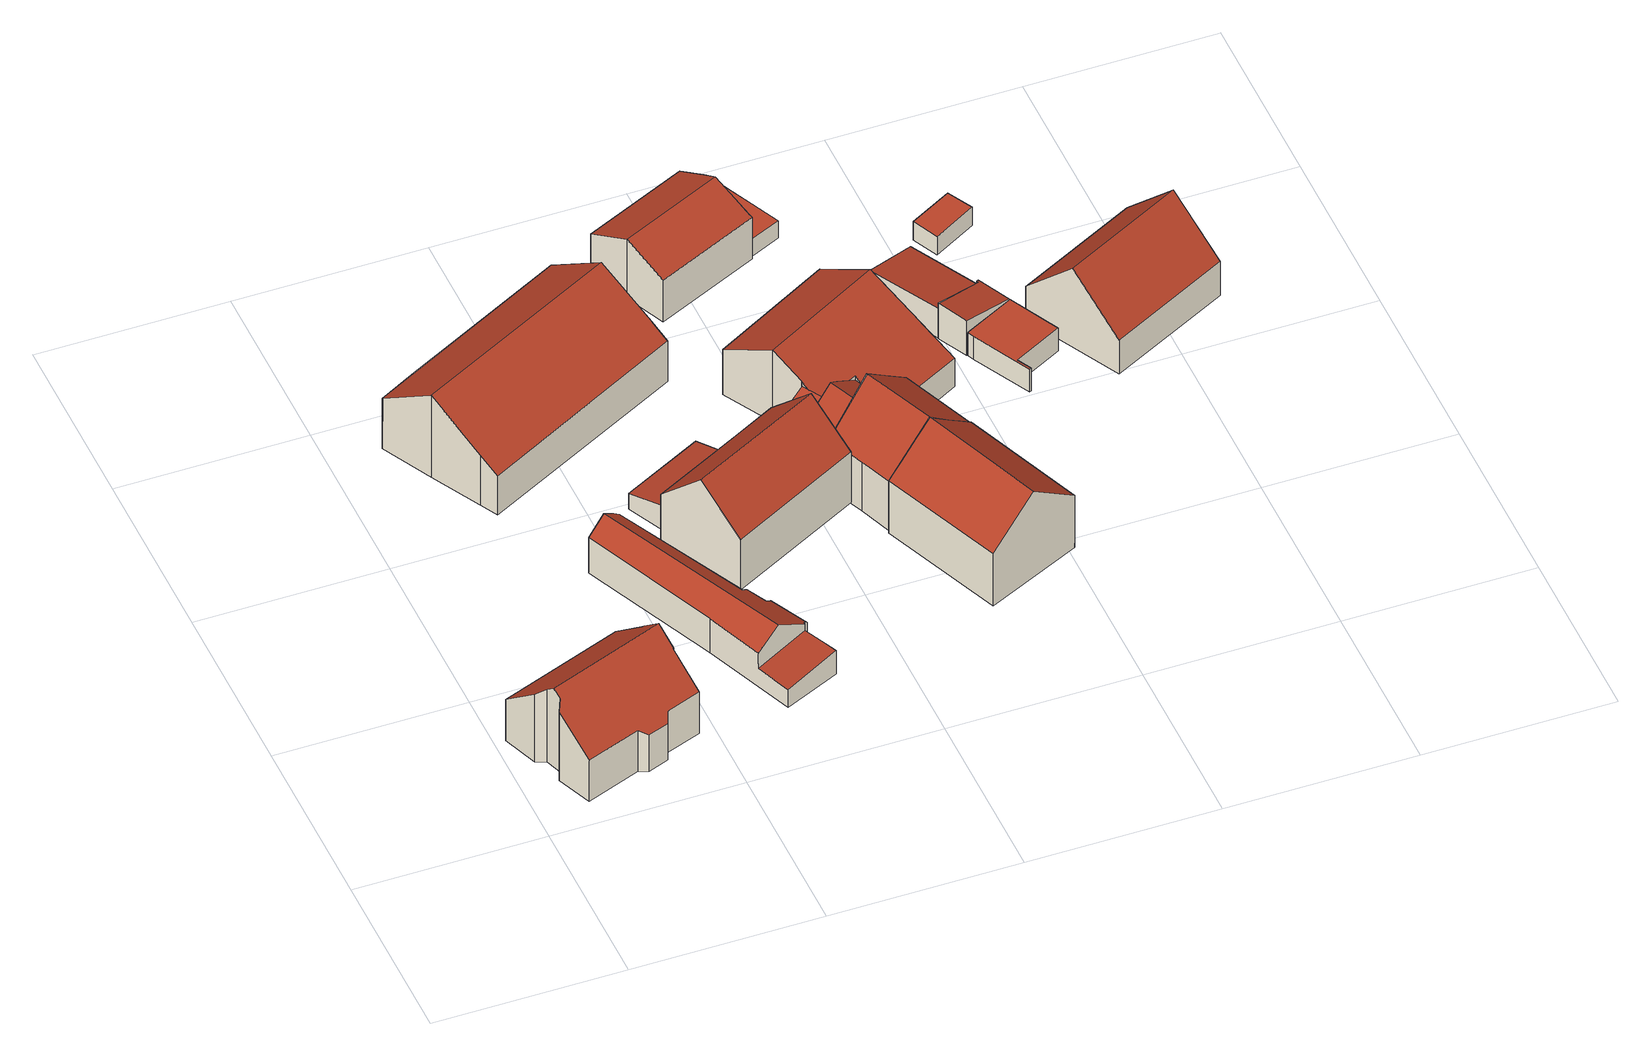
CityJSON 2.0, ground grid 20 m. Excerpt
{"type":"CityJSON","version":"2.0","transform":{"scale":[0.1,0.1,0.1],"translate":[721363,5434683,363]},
"CityObjects":{
"building1":{"type":"Building","attributes":{"Gemeindeschluessel":"09375181","HoeheDach":"375.740","HoeheGrund":"365.660","Methode":"2000","NiedrigsteTraufeDesGebaeudes":"369.905","Geometrietyp2DReferenz":"3000","measuredHeight":10.08,"function":"31001_1000","roofType":"3100","storeysAboveGround":2},"address":[{"Country":"Germany","Locality":"Pettendorf","ThoroughfareName":"Weingasse 1"}],"geometry":[{"type":"Solid","lod":"2","boundaries":[[[[0,1,2,3,4,5,6,7]],[[8,9,4,3,10]],[[11,12,13,14]],[[15,16,17,2,1]],[[18,19,20,21]],[[22,23,24,25]],[[15,1,0,26]],[[27,28,29,30]],[[31,32,33,34]],[[35,36,19,18]],[[12,24,23,37,10,3,2,17,29,28,38,13]],[[39,6,5,40]],[[35,40,5,4,9,36]],[[41,42,43,8,10,37]],[[11,14,44,27,30,16,15,26,45,39,40,35,18,21,31,34,42,41,22,25]],[[30,29,17,16]],[[34,33,43,42]],[[12,11,25,24]],[[38,44,14,13]],[[45,7,6,39]],[[21,20,32,31]],[[8,43,33,32,20,19,36,9]],[[44,38,28,27]],[[26,0,7,45]],[[41,37,23,22]]]],"semantics":{"surfaces":[{"type":"RoofSurface","Dachneigung":"50.047","Dachorientierung":"339.459","Flaeche":"104.750","Z_MAX":"10.080","Z_MAX_ASL":"375.740","Z_MIN":"5.232","Z_MIN_ASL":"370.892"},{"type":"WallSurface","Flaeche":"17.861","Z_MAX":"10.080","Z_MAX_ASL":"375.740","Z_MIN":"4.920","Z_MIN_ASL":"370.580"},{"type":"WallSurface","Flaeche":"10.851","Z_MAX":"4.653","Z_MAX_ASL":"370.313","Z_MIN":"0.000","Z_MIN_ASL":"365.660"},{"type":"WallSurface","Flaeche":"18.010","Z_MAX":"10.080","Z_MAX_ASL":"375.740","Z_MIN":"0.000","Z_MIN_ASL":"365.660"},{"type":"WallSurface","Flaeche":"1.101","Z_MAX":"4.432","Z_MAX_ASL":"370.092","Z_MIN":"0.000","Z_MIN_ASL":"365.660"},{"type":"WallSurface","Flaeche":"20.864","Z_MAX":"5.293","Z_MAX_ASL":"370.953","Z_MIN":"0.000","Z_MIN_ASL":"365.660"},{"type":"WallSurface","Flaeche":"9.895","Z_MAX":"9.278","Z_MAX_ASL":"374.938","Z_MIN":"0.000","Z_MIN_ASL":"365.660"},{"type":"WallSurface","Flaeche":"28.031","Z_MAX":"8.655","Z_MAX_ASL":"374.315","Z_MIN":"0.000","Z_MIN_ASL":"365.660"},{"type":"WallSurface","Flaeche":"1.098","Z_MAX":"4.424","Z_MAX_ASL":"370.084","Z_MIN":"0.000","Z_MIN_ASL":"365.660"},{"type":"WallSurface","Flaeche":"1.170","Z_MAX":"4.259","Z_MAX_ASL":"369.919","Z_MIN":"0.000","Z_MIN_ASL":"365.660"},{"type":"RoofSurface","Dachneigung":"50.042","Dachorientierung":"159.461","Flaeche":"106.674","Z_MAX":"10.080","Z_MAX_ASL":"375.740","Z_MIN":"4.642","Z_MIN_ASL":"370.302"},{"type":"WallSurface","Flaeche":"24.882","Z_MAX":"8.310","Z_MAX_ASL":"373.970","Z_MIN":"0.000","Z_MIN_ASL":"365.660"},{"type":"WallSurface","Flaeche":"5.829","Z_MAX":"8.311","Z_MAX_ASL":"373.971","Z_MIN":"0.000","Z_MIN_ASL":"365.660"},{"type":"WallSurface","Flaeche":"5.836","Z_MAX":"8.361","Z_MAX_ASL":"374.021","Z_MIN":"0.000","Z_MIN_ASL":"365.660"},{"type":"GroundSurface","Flaeche":"165.145","Z_MAX":"0.000","Z_MAX_ASL":"365.660","Z_MIN":"0.000","Z_MIN_ASL":"365.660"},{"type":"WallSurface","Flaeche":"10.178","Z_MAX":"9.324","Z_MAX_ASL":"374.984","Z_MIN":"0.000","Z_MIN_ASL":"365.660"},{"type":"WallSurface","Flaeche":"1.167","Z_MAX":"4.247","Z_MAX_ASL":"369.907","Z_MIN":"0.000","Z_MIN_ASL":"365.660"},{"type":"WallSurface","Flaeche":"5.242","Z_MAX":"5.290","Z_MAX_ASL":"370.950","Z_MIN":"0.000","Z_MIN_ASL":"365.660"},{"type":"WallSurface","Flaeche":"5.359","Z_MAX":"5.282","Z_MAX_ASL":"370.942","Z_MIN":"0.000","Z_MIN_ASL":"365.660"},{"type":"WallSurface","Flaeche":"73.210","Z_MAX":"5.232","Z_MAX_ASL":"370.892","Z_MIN":"0.000","Z_MIN_ASL":"365.660"},{"type":"WallSurface","Flaeche":"16.017","Z_MAX":"4.432","Z_MAX_ASL":"370.092","Z_MIN":"0.000","Z_MIN_ASL":"365.660"},{"type":"RoofSurface","Dachneigung":"55.113","Dachorientierung":"69.389","Flaeche":"3.753","Z_MAX":"4.920","Z_MAX_ASL":"370.580","Z_MIN":"4.245","Z_MIN_ASL":"369.905"},{"type":"WallSurface","Flaeche":"32.898","Z_MAX":"5.285","Z_MAX_ASL":"370.945","Z_MIN":"0.000","Z_MIN_ASL":"365.660"},{"type":"WallSurface","Flaeche":"28.091","Z_MAX":"8.628","Z_MAX_ASL":"374.288","Z_MIN":"0.000","Z_MIN_ASL":"365.660"},{"type":"WallSurface","Flaeche":"25.000","Z_MAX":"8.361","Z_MAX_ASL":"374.021","Z_MIN":"0.000","Z_MIN_ASL":"365.660"}],"values":[[0,1,2,3,4,5,6,7,8,9,10,11,12,13,14,15,16,17,18,19,20,21,22,23,24]]}}]},
"building2":{"type":"Building","attributes":{"Gemeindeschluessel":"09375181","HoeheDach":"371.274","HoeheGrund":"365.160","Methode":"2000","NiedrigsteTraufeDesGebaeudes":"367.430","Geometrietyp2DReferenz":"3000","measuredHeight":6.11,"function":"31001_2000","roofType":"3100","storeysAboveGround":1},"geometry":[{"type":"Solid","lod":"2","boundaries":[[[[46,47,48,49]],[[50,51,52,53]],[[54,55,56,57]],[[58,59,60,61]],[[62,57,56,63,64]],[[65,66,47,46]],[[55,67,68,63,56]],[[68,69,52,51,70,71,48,47,66,64,63]],[[72,70,51,50]],[[73,60,59,74]],[[49,48,71,75]],[[62,64,66,65]],[[54,61,60,73,67,55]],[[73,74,69,68,67]],[[58,53,52,69,74,59]],[[54,57,62,65,46,49,75,72,50,53,58,61]],[[75,71,70,72]]]],"semantics":{"surfaces":[{"type":"WallSurface","Flaeche":"2.858","Z_MAX":"4.602","Z_MAX_ASL":"369.762","Z_MIN":"0.000","Z_MIN_ASL":"365.160"},{"type":"WallSurface","Flaeche":"1.825","Z_MAX":"3.822","Z_MAX_ASL":"368.982","Z_MIN":"0.000","Z_MIN_ASL":"365.160"},{"type":"WallSurface","Flaeche":"70.222","Z_MAX":"4.533","Z_MAX_ASL":"369.693","Z_MIN":"0.000","Z_MIN_ASL":"365.160"},{"type":"WallSurface","Flaeche":"17.138","Z_MAX":"3.029","Z_MAX_ASL":"368.189","Z_MIN":"0.000","Z_MIN_ASL":"365.160"},{"type":"WallSurface","Flaeche":"18.804","Z_MAX":"6.114","Z_MAX_ASL":"371.274","Z_MIN":"0.000","Z_MIN_ASL":"365.160"},{"type":"WallSurface","Flaeche":"72.857","Z_MAX":"4.904","Z_MAX_ASL":"370.064","Z_MIN":"0.000","Z_MIN_ASL":"365.160"},{"type":"RoofSurface","Dachneigung":"53.146","Dachorientierung":"245.232","Flaeche":"65.124","Z_MAX":"6.114","Z_MAX_ASL":"371.274","Z_MIN":"4.133","Z_MIN_ASL":"369.293"},{"type":"RoofSurface","Dachneigung":"58.093","Dachorientierung":"65.234","Flaeche":"70.254","Z_MAX":"6.114","Z_MAX_ASL":"371.274","Z_MIN":"3.512","Z_MIN_ASL":"368.672"},{"type":"WallSurface","Flaeche":"16.322","Z_MAX":"3.705","Z_MAX_ASL":"368.865","Z_MIN":"0.000","Z_MIN_ASL":"365.160"},{"type":"RoofSurface","Dachneigung":"83.303","Dachorientierung":"245.264","Flaeche":"26.546","Z_MAX":"3.032","Z_MAX_ASL":"368.192","Z_MIN":"2.270","Z_MIN_ASL":"367.430"},{"type":"WallSurface","Flaeche":"9.716","Z_MAX":"4.199","Z_MAX_ASL":"369.359","Z_MIN":"0.000","Z_MIN_ASL":"365.160"},{"type":"WallSurface","Flaeche":"3.415","Z_MAX":"5.288","Z_MAX_ASL":"370.448","Z_MIN":"0.000","Z_MIN_ASL":"365.160"},{"type":"WallSurface","Flaeche":"37.073","Z_MAX":"4.327","Z_MAX_ASL":"369.487","Z_MIN":"0.000","Z_MIN_ASL":"365.160"},{"type":"WallSurface","Flaeche":"15.009","Z_MAX":"6.114","Z_MAX_ASL":"371.274","Z_MIN":"2.289","Z_MIN_ASL":"367.449"},{"type":"WallSurface","Flaeche":"13.035","Z_MAX":"3.822","Z_MAX_ASL":"368.982","Z_MIN":"0.000","Z_MIN_ASL":"365.160"},{"type":"GroundSurface","Flaeche":"138.118","Z_MAX":"0.000","Z_MAX_ASL":"365.160","Z_MIN":"0.000","Z_MIN_ASL":"365.160"},{"type":"WallSurface","Flaeche":"2.514","Z_MAX":"4.106","Z_MAX_ASL":"369.266","Z_MIN":"0.000","Z_MIN_ASL":"365.160"}],"values":[[0,1,2,3,4,5,6,7,8,9,10,11,12,13,14,15,16]]}}]},
"building3":{"type":"Building","attributes":{"Gemeindeschluessel":"09375181","HoeheDach":"376.190","HoeheGrund":"365.894","Methode":"2000","NiedrigsteTraufeDesGebaeudes":"370.926","Geometrietyp2DReferenz":"3000","measuredHeight":10.3,"function":"31001_2000","roofType":"3100","storeysAboveGround":2},"geometry":[{"type":"Solid","lod":"2","boundaries":[[[[76,77,78,79]],[[80,81,82,83,84,78,77]],[[85,86,87,88]],[[89,79,78,84]],[[90,80,91,92]],[[77,76,91,80]],[[82,93,94,83]],[[89,84,83,94]],[[92,88,87,90]],[[88,92,91,76,79,89,94,93,85]],[[86,81,80,90,87]],[[93,82,81,86,85]]]],"semantics":{"surfaces":[{"type":"WallSurface","Flaeche":"12.030","Z_MAX":"6.406","Z_MAX_ASL":"372.301","Z_MIN":"0.000","Z_MIN_ASL":"365.894"},{"type":"RoofSurface","Dachneigung":"57.308","Dachorientierung":"152.626","Flaeche":"237.677","Z_MAX":"10.296","Z_MAX_ASL":"376.190","Z_MIN":"5.032","Z_MIN_ASL":"370.926"},{"type":"WallSurface","Flaeche":"27.857","Z_MAX":"6.448","Z_MAX_ASL":"372.342","Z_MIN":"0.000","Z_MIN_ASL":"365.894"},{"type":"WallSurface","Flaeche":"123.474","Z_MAX":"5.060","Z_MAX_ASL":"370.954","Z_MIN":"0.000","Z_MIN_ASL":"365.894"},{"type":"WallSurface","Flaeche":"50.589","Z_MAX":"10.281","Z_MAX_ASL":"376.175","Z_MIN":"0.000","Z_MIN_ASL":"365.894"},{"type":"WallSurface","Flaeche":"50.855","Z_MAX":"10.296","Z_MAX_ASL":"376.190","Z_MIN":"0.000","Z_MIN_ASL":"365.894"},{"type":"WallSurface","Flaeche":"50.238","Z_MAX":"10.271","Z_MAX_ASL":"376.165","Z_MIN":"0.000","Z_MIN_ASL":"365.894"},{"type":"WallSurface","Flaeche":"12.227","Z_MAX":"6.404","Z_MAX_ASL":"372.298","Z_MIN":"0.000","Z_MIN_ASL":"365.894"},{"type":"WallSurface","Flaeche":"128.716","Z_MAX":"6.433","Z_MAX_ASL":"372.327","Z_MIN":"0.000","Z_MIN_ASL":"365.894"},{"type":"GroundSurface","Flaeche":"347.726","Z_MAX":"0.000","Z_MAX_ASL":"365.894","Z_MIN":"0.000","Z_MIN_ASL":"365.894"},{"type":"RoofSurface","Dachneigung":"57.310","Dachorientierung":"332.623","Flaeche":"175.501","Z_MAX":"10.296","Z_MAX_ASL":"376.190","Z_MIN":"6.386","Z_MIN_ASL":"372.280"},{"type":"WallSurface","Flaeche":"50.591","Z_MAX":"10.296","Z_MAX_ASL":"376.190","Z_MIN":"0.000","Z_MIN_ASL":"365.894"}],"values":[[0,1,2,3,4,5,6,7,8,9,10,11]]}}]},
"building4":{"type":"Building","attributes":{"Gemeindeschluessel":"09375181","HoeheDach":"369.580","HoeheGrund":"366.360","Methode":"1000","NiedrigsteTraufeDesGebaeudes":"368.436","Geometrietyp2DReferenz":"3000","measuredHeight":3.22,"function":"31001_2000","roofType":"2100","storeysAboveGround":1},"geometry":[{"type":"Solid","lod":"2","boundaries":[[[[95,96,97,98]],[[99,95,98,100]],[[96,95,99,101]],[[96,101,102,97]],[[98,97,102,100]],[[100,102,101,99]]]],"semantics":{"surfaces":[{"type":"WallSurface","Flaeche":"12.622","Z_MAX":"3.220","Z_MAX_ASL":"369.580","Z_MIN":"0.000","Z_MIN_ASL":"366.360"},{"type":"GroundSurface","Flaeche":"45.919","Z_MAX":"0.000","Z_MAX_ASL":"366.360","Z_MIN":"0.000","Z_MIN_ASL":"366.360"},{"type":"WallSurface","Flaeche":"19.849","Z_MAX":"2.105","Z_MAX_ASL":"368.465","Z_MIN":"0.000","Z_MIN_ASL":"366.360"},{"type":"RoofSurface","Dachneigung":"76.764","Dachorientierung":"332.847","Flaeche":"47.172","Z_MAX":"3.220","Z_MAX_ASL":"369.580","Z_MIN":"2.076","Z_MIN_ASL":"368.436"},{"type":"WallSurface","Flaeche":"31.003","Z_MAX":"3.220","Z_MAX_ASL":"369.580","Z_MIN":"0.000","Z_MIN_ASL":"366.360"},{"type":"WallSurface","Flaeche":"12.886","Z_MAX":"3.220","Z_MAX_ASL":"369.580","Z_MIN":"0.000","Z_MIN_ASL":"366.360"}],"values":[[0,1,2,3,4,5]]}}]},
"building5":{"type":"Building","attributes":{"Gemeindeschluessel":"09375181","HoeheDach":"376.588","HoeheGrund":"365.610","Methode":"1000","NiedrigsteTraufeDesGebaeudes":"371.861","Geometrietyp2DReferenz":"3000","measuredHeight":10.98,"function":"31001_1000","roofType":"3100","storeysAboveGround":2},"address":[{"Country":"Germany","Locality":"Pettendorf","ThoroughfareName":"Jägerstraße 8"}],"geometry":[{"type":"Solid","lod":"2","boundaries":[[[[103,104,105,106]],[[107,108,109,110,111]],[[112,113,107,111,103,106]],[[111,110,104,103]],[[109,114,115,105,104,110]],[[113,116,108,107]],[[112,115,114,116,113]],[[108,116,114,109]],[[106,105,115,112]]]],"semantics":{"surfaces":[{"type":"WallSurface","Flaeche":"60.590","Z_MAX":"6.299","Z_MAX_ASL":"371.909","Z_MIN":"0.000","Z_MIN_ASL":"365.610"},{"type":"WallSurface","Flaeche":"84.947","Z_MAX":"10.978","Z_MAX_ASL":"376.588","Z_MIN":"0.000","Z_MIN_ASL":"365.610"},{"type":"GroundSurface","Flaeche":"155.849","Z_MAX":"0.000","Z_MAX_ASL":"365.610","Z_MIN":"0.000","Z_MIN_ASL":"365.610"},{"type":"WallSurface","Flaeche":"5.538","Z_MAX":"6.287","Z_MAX_ASL":"371.897","Z_MIN":"0.000","Z_MIN_ASL":"365.610"},{"type":"RoofSurface","Dachneigung":"46.280","Dachorientierung":"332.763","Flaeche":"107.946","Z_MAX":"10.978","Z_MAX_ASL":"376.588","Z_MIN":"6.285","Z_MIN_ASL":"371.895"},{"type":"WallSurface","Flaeche":"100.157","Z_MAX":"6.348","Z_MAX_ASL":"371.958","Z_MIN":"0.000","Z_MIN_ASL":"365.610"},{"type":"WallSurface","Flaeche":"84.318","Z_MAX":"10.978","Z_MAX_ASL":"376.588","Z_MIN":"0.000","Z_MIN_ASL":"365.610"},{"type":"RoofSurface","Dachneigung":"46.283","Dachorientierung":"152.765","Flaeche":"107.686","Z_MAX":"10.978","Z_MAX_ASL":"376.588","Z_MIN":"6.251","Z_MIN_ASL":"371.861"},{"type":"WallSurface","Flaeche":"34.105","Z_MAX":"6.299","Z_MAX_ASL":"371.909","Z_MIN":"0.000","Z_MIN_ASL":"365.610"}],"values":[[0,1,2,3,4,5,6,7,8]]}}]},
"building6":{"type":"Building","attributes":{"Gemeindeschluessel":"09375181","HoeheDach":"374.780","HoeheGrund":"364.227","Methode":"2000","NiedrigsteTraufeDesGebaeudes":"368.635","Geometrietyp2DReferenz":"3000","measuredHeight":10.55,"function":"31001_2000","roofType":"3100","storeysAboveGround":2},"geometry":[{"type":"Solid","lod":"2","boundaries":[[[[117,118,119,120]],[[121,122,123,124]],[[121,125,126,127,122]],[[124,123,128,129]],[[118,130,128,123,122,131]],[[127,126,132,133,134]],[[117,135,130,118]],[[129,128,130,135]],[[136,132,126,125]],[[127,134,137,138,131,122]],[[136,139,140,133,132]],[[117,120,141,139,136,125,121,124,129,135]],[[120,119,142,141]],[[139,141,142,138,137,140]],[[137,134,133,140]],[[138,142,119,118,131]]]],"semantics":{"surfaces":[{"type":"WallSurface","Flaeche":"46.601","Z_MAX":"10.522","Z_MAX_ASL":"374.750","Z_MIN":"0.000","Z_MIN_ASL":"364.227"},{"type":"WallSurface","Flaeche":"22.814","Z_MAX":"8.576","Z_MAX_ASL":"372.803","Z_MIN":"0.000","Z_MIN_ASL":"364.227"},{"type":"WallSurface","Flaeche":"21.715","Z_MAX":"8.576","Z_MAX_ASL":"372.803","Z_MIN":"0.000","Z_MIN_ASL":"364.227"},{"type":"WallSurface","Flaeche":"54.493","Z_MAX":"6.253","Z_MAX_ASL":"370.480","Z_MIN":"0.000","Z_MIN_ASL":"364.227"},{"type":"RoofSurface","Dachneigung":"52.097","Dachorientierung":"67.641","Flaeche":"60.626","Z_MAX":"10.553","Z_MAX_ASL":"374.780","Z_MIN":"6.182","Z_MIN_ASL":"370.409"},{"type":"RoofSurface","Dachneigung":"57.969","Dachorientierung":"67.662","Flaeche":"16.765","Z_MAX":"7.643","Z_MAX_ASL":"371.870","Z_MIN":"5.400","Z_MIN_ASL":"369.628"},{"type":"WallSurface","Flaeche":"24.654","Z_MAX":"10.553","Z_MAX_ASL":"374.780","Z_MIN":"0.000","Z_MIN_ASL":"364.227"},{"type":"WallSurface","Flaeche":"22.203","Z_MAX":"8.581","Z_MAX_ASL":"372.809","Z_MIN":"0.000","Z_MIN_ASL":"364.227"},{"type":"WallSurface","Flaeche":"16.331","Z_MAX":"7.034","Z_MAX_ASL":"371.262","Z_MIN":"0.000","Z_MIN_ASL":"364.227"},{"type":"WallSurface","Flaeche":"20.439","Z_MAX":"10.553","Z_MAX_ASL":"374.780","Z_MIN":"4.421","Z_MIN_ASL":"368.649"},{"type":"WallSurface","Flaeche":"34.878","Z_MAX":"7.643","Z_MAX_ASL":"371.870","Z_MIN":"0.000","Z_MIN_ASL":"364.227"},{"type":"GroundSurface","Flaeche":"126.174","Z_MAX":"0.000","Z_MAX_ASL":"364.227","Z_MIN":"0.000","Z_MIN_ASL":"364.227"},{"type":"WallSurface","Flaeche":"22.750","Z_MAX":"6.212","Z_MAX_ASL":"370.440","Z_MIN":"0.000","Z_MIN_ASL":"364.227"},{"type":"WallSurface","Flaeche":"44.666","Z_MAX":"6.212","Z_MAX_ASL":"370.440","Z_MIN":"0.000","Z_MIN_ASL":"364.227"},{"type":"RoofSurface","Dachneigung":"54.713","Dachorientierung":"247.641","Flaeche":"22.158","Z_MAX":"7.643","Z_MAX_ASL":"371.870","Z_MIN":"4.408","Z_MIN_ASL":"368.635"},{"type":"RoofSurface","Dachneigung":"52.097","Dachorientierung":"247.641","Flaeche":"58.345","Z_MAX":"10.553","Z_MAX_ASL":"374.780","Z_MIN":"6.181","Z_MIN_ASL":"370.409"}],"values":[[0,1,2,3,4,5,6,7,8,9,10,11,12,13,14,15]]}}]},
"building7":{"type":"Building","attributes":{"Gemeindeschluessel":"09375181","HoeheDach":"373.100","HoeheGrund":"365.550","Methode":"2000","NiedrigsteTraufeDesGebaeudes":"370.921","Geometrietyp2DReferenz":"3000","measuredHeight":7.55,"function":"31001_1000","roofType":"3100","storeysAboveGround":2},"address":[{"Country":"Germany","Locality":"Pettendorf","ThoroughfareName":"Jägerstraße 6a"}],"geometry":[{"type":"Solid","lod":"2","boundaries":[[[[143,144,145,146,147,148,149,150,151]],[[146,152,153,147]],[[143,154,155,144]],[[154,156,157,158,155]],[[149,158,157,150]],[[151,156,154,143]],[[148,159,158,149]],[[147,153,159,148]],[[155,158,159,153,152,160]],[[145,160,152,146]],[[144,155,160,145]],[[150,157,156,151]]]],"semantics":{"surfaces":[{"type":"GroundSurface","Flaeche":"112.291","Z_MAX":"0.000","Z_MAX_ASL":"365.550","Z_MIN":"0.000","Z_MIN_ASL":"365.550"},{"type":"WallSurface","Flaeche":"19.109","Z_MAX":"6.832","Z_MAX_ASL":"372.382","Z_MIN":"0.000","Z_MIN_ASL":"365.550"},{"type":"WallSurface","Flaeche":"30.155","Z_MAX":"7.550","Z_MAX_ASL":"373.100","Z_MIN":"0.000","Z_MIN_ASL":"365.550"},{"type":"RoofSurface","Dachneigung":"65.012","Dachorientierung":"155.308","Flaeche":"62.011","Z_MAX":"7.550","Z_MAX_ASL":"373.100","Z_MIN":"5.373","Z_MIN_ASL":"370.923"},{"type":"WallSurface","Flaeche":"28.401","Z_MAX":"7.548","Z_MAX_ASL":"373.098","Z_MIN":"0.000","Z_MIN_ASL":"365.550"},{"type":"WallSurface","Flaeche":"64.745","Z_MAX":"5.373","Z_MAX_ASL":"370.923","Z_MIN":"0.000","Z_MIN_ASL":"365.550"},{"type":"WallSurface","Flaeche":"2.406","Z_MAX":"7.548","Z_MAX_ASL":"373.098","Z_MIN":"0.000","Z_MIN_ASL":"365.550"},{"type":"WallSurface","Flaeche":"8.627","Z_MAX":"7.398","Z_MAX_ASL":"372.948","Z_MIN":"0.000","Z_MIN_ASL":"365.550"},{"type":"RoofSurface","Dachneigung":"64.989","Dachorientierung":"335.329","Flaeche":"61.888","Z_MAX":"7.550","Z_MAX_ASL":"373.100","Z_MIN":"5.371","Z_MIN_ASL":"370.921"},{"type":"WallSurface","Flaeche":"64.610","Z_MAX":"5.377","Z_MAX_ASL":"370.927","Z_MIN":"0.000","Z_MIN_ASL":"365.550"},{"type":"WallSurface","Flaeche":"30.106","Z_MAX":"7.550","Z_MAX_ASL":"373.100","Z_MIN":"0.000","Z_MIN_ASL":"365.550"},{"type":"WallSurface","Flaeche":"1.779","Z_MAX":"5.525","Z_MAX_ASL":"371.075","Z_MIN":"0.000","Z_MIN_ASL":"365.550"}],"values":[[0,1,2,3,4,5,6,7,8,9,10,11]]}}]},
"building8":{"type":"Building","attributes":{"Gemeindeschluessel":"09375181","HoeheDach":"374.800","HoeheGrund":"363.880","Methode":"1000","NiedrigsteTraufeDesGebaeudes":"370.455","Geometrietyp2DReferenz":"3000","measuredHeight":10.92,"function":"31001_1000","roofType":"3100","storeysAboveGround":2},"address":[{"Country":"Germany","Locality":"Pettendorf","ThoroughfareName":"Jägerstraße 6"}],"geometry":[{"type":"Solid","lod":"2","boundaries":[[[[161,162,163,164]],[[164,163,165,166,167]],[[168,169,161,164,167]],[[168,170,118,130,169]],[[167,166,170,168]],[[165,163,162,130,118]],[[166,165,118,170]],[[169,130,162,161]]]],"semantics":{"surfaces":[{"type":"WallSurface","Flaeche":"92.979","Z_MAX":"6.577","Z_MAX_ASL":"370.457","Z_MIN":"0.000","Z_MIN_ASL":"363.880"},{"type":"WallSurface","Flaeche":"97.470","Z_MAX":"10.920","Z_MAX_ASL":"374.800","Z_MIN":"0.000","Z_MIN_ASL":"363.880"},{"type":"GroundSurface","Flaeche":"157.474","Z_MAX":"0.000","Z_MAX_ASL":"363.880","Z_MIN":"0.000","Z_MIN_ASL":"363.880"},{"type":"WallSurface","Flaeche":"74.306","Z_MAX":"10.920","Z_MAX_ASL":"374.800","Z_MIN":"0.000","Z_MIN_ASL":"363.880"},{"type":"WallSurface","Flaeche":"93.119","Z_MAX":"6.576","Z_MAX_ASL":"370.456","Z_MIN":"0.000","Z_MIN_ASL":"363.880"},{"type":"RoofSurface","Dachneigung":"52.027","Dachorientierung":"68.186","Flaeche":"99.859","Z_MAX":"10.920","Z_MAX_ASL":"374.800","Z_MIN":"6.575","Z_MIN_ASL":"370.455"},{"type":"RoofSurface","Dachneigung":"52.019","Dachorientierung":"248.183","Flaeche":"99.915","Z_MAX":"10.920","Z_MAX_ASL":"374.800","Z_MIN":"6.576","Z_MIN_ASL":"370.456"},{"type":"WallSurface","Flaeche":"23.186","Z_MAX":"8.909","Z_MAX_ASL":"372.789","Z_MIN":"0.000","Z_MIN_ASL":"363.880"}],"values":[[0,1,2,3,4,5,6,7]]}}]},
"building9":{"type":"Building","attributes":{"Gemeindeschluessel":"09375181","HoeheDach":"373.345","HoeheGrund":"364.187","Methode":"2000","NiedrigsteTraufeDesGebaeudes":"367.848","Geometrietyp2DReferenz":"3000","measuredHeight":9.16,"function":"31001_2000","roofType":"3100","storeysAboveGround":2},"geometry":[{"type":"Solid","lod":"2","boundaries":[[[[139,171,172,173,174,175,176,177,178,124,121,125,136]],[[174,179,180,175]],[[139,136,181,182,183,140]],[[177,184,185,178]],[[140,183,186,187,188]],[[186,183,182]],[[139,140,188,171]],[[173,172,189,190]],[[121,191,192,125]],[[125,192,181,136]],[[173,190,179,174]],[[178,185,193,124]],[[190,194,180,179]],[[124,193,191,121]],[[175,180,194,176]],[[189,195,186,182,181,192,191,193,185,184,194,190]],[[172,171,188,187,195,189]],[[186,195,187]],[[177,176,194,184]]]],"semantics":{"surfaces":[{"type":"GroundSurface","Flaeche":"223.200","Z_MAX":"0.000","Z_MAX_ASL":"364.187","Z_MIN":"0.000","Z_MIN_ASL":"364.187"},{"type":"WallSurface","Flaeche":"82.970","Z_MAX":"5.761","Z_MAX_ASL":"369.948","Z_MIN":"0.000","Z_MIN_ASL":"364.187"},{"type":"WallSurface","Flaeche":"31.871","Z_MAX":"6.763","Z_MAX_ASL":"370.950","Z_MIN":"0.000","Z_MIN_ASL":"364.187"},{"type":"WallSurface","Flaeche":"19.041","Z_MAX":"5.850","Z_MAX_ASL":"370.037","Z_MIN":"0.000","Z_MIN_ASL":"364.187"},{"type":"RoofSurface","Dachneigung":"54.955","Dachorientierung":"240.997","Flaeche":"9.772","Z_MAX":"6.763","Z_MAX_ASL":"370.950","Z_MIN":"4.433","Z_MIN_ASL":"368.619"},{"type":"WallSurface","Flaeche":"0.691","Z_MAX":"6.763","Z_MAX_ASL":"370.950","Z_MIN":"5.894","Z_MIN_ASL":"370.081"},{"type":"WallSurface","Flaeche":"11.983","Z_MAX":"4.643","Z_MAX_ASL":"368.829","Z_MIN":"0.000","Z_MIN_ASL":"364.187"},{"type":"WallSurface","Flaeche":"29.401","Z_MAX":"9.158","Z_MAX_ASL":"373.345","Z_MIN":"0.000","Z_MIN_ASL":"364.187"},{"type":"WallSurface","Flaeche":"19.166","Z_MAX":"5.878","Z_MAX_ASL":"370.065","Z_MIN":"0.000","Z_MIN_ASL":"364.187"},{"type":"WallSurface","Flaeche":"15.452","Z_MAX":"5.888","Z_MAX_ASL":"370.074","Z_MIN":"0.000","Z_MIN_ASL":"364.187"},{"type":"WallSurface","Flaeche":"45.334","Z_MAX":"9.144","Z_MAX_ASL":"373.330","Z_MIN":"0.000","Z_MIN_ASL":"364.187"},{"type":"WallSurface","Flaeche":"26.190","Z_MAX":"3.693","Z_MAX_ASL":"367.879","Z_MIN":"0.000","Z_MIN_ASL":"364.187"},{"type":"RoofSurface","Dachneigung":"60.922","Dachorientierung":"331.193","Flaeche":"100.930","Z_MAX":"9.158","Z_MAX_ASL":"373.345","Z_MIN":"5.761","Z_MIN_ASL":"369.948"},{"type":"WallSurface","Flaeche":"11.436","Z_MAX":"3.705","Z_MAX_ASL":"367.891","Z_MIN":"0.000","Z_MIN_ASL":"364.187"},{"type":"WallSurface","Flaeche":"45.282","Z_MAX":"9.140","Z_MAX_ASL":"373.327","Z_MIN":"0.000","Z_MIN_ASL":"364.187"},{"type":"RoofSurface","Dachneigung":"61.322","Dachorientierung":"151.204","Flaeche":"144.748","Z_MAX":"9.158","Z_MAX_ASL":"373.345","Z_MIN":"3.661","Z_MIN_ASL":"367.848"},{"type":"WallSurface","Flaeche":"17.662","Z_MAX":"7.210","Z_MAX_ASL":"371.396","Z_MIN":"0.000","Z_MIN_ASL":"364.187"},{"type":"WallSurface","Flaeche":"0.182","Z_MAX":"7.210","Z_MAX_ASL":"371.396","Z_MIN":"6.763","Z_MIN_ASL":"370.950"},{"type":"WallSurface","Flaeche":"45.690","Z_MAX":"9.158","Z_MAX_ASL":"373.345","Z_MIN":"0.000","Z_MIN_ASL":"364.187"}],"values":[[0,1,2,3,4,5,6,7,8,9,10,11,12,13,14,15,16,17,18]]}}]},
"building10":{"type":"Building","attributes":{"Gemeindeschluessel":"09375181","HoeheDach":"367.700","HoeheGrund":"365.470","Methode":"2000","NiedrigsteTraufeDesGebaeudes":"367.700","Geometrietyp2DReferenz":"3000","measuredHeight":2.23,"function":"31001_2463","roofType":"1000","storeysAboveGround":1},"geometry":[{"type":"Solid","lod":"2","boundaries":[[[[196,197,198,199]],[[200,201,202,203]],[[204,205,206,207]],[[198,197,208,206,205,209,202,201]],[[199,198,201,200]],[[203,202,209,210]],[[207,206,208,211]],[[211,208,197,196]],[[210,209,205,204]],[[200,203,210,204,207,211,196,199]]]],"semantics":{"surfaces":[{"type":"WallSurface","Flaeche":"2.704","Z_MAX":"2.230","Z_MAX_ASL":"367.700","Z_MIN":"0.000","Z_MIN_ASL":"365.470"},{"type":"WallSurface","Flaeche":"8.741","Z_MAX":"2.230","Z_MAX_ASL":"367.700","Z_MIN":"0.000","Z_MIN_ASL":"365.470"},{"type":"WallSurface","Flaeche":"8.682","Z_MAX":"2.230","Z_MAX_ASL":"367.700","Z_MIN":"0.000","Z_MIN_ASL":"365.470"},{"type":"RoofSurface","Dachneigung":"90.000","Dachorientierung":"-1.000","Flaeche":"35.156","Z_MAX":"2.230","Z_MAX_ASL":"367.700","Z_MIN":"2.230","Z_MIN_ASL":"367.700"},{"type":"WallSurface","Flaeche":"6.984","Z_MAX":"2.230","Z_MAX_ASL":"367.700","Z_MIN":"0.000","Z_MIN_ASL":"365.470"},{"type":"WallSurface","Flaeche":"6.965","Z_MAX":"2.230","Z_MAX_ASL":"367.700","Z_MIN":"0.000","Z_MIN_ASL":"365.470"},{"type":"WallSurface","Flaeche":"9.689","Z_MAX":"2.230","Z_MAX_ASL":"367.700","Z_MIN":"0.000","Z_MIN_ASL":"365.470"},{"type":"WallSurface","Flaeche":"0.718","Z_MAX":"2.230","Z_MAX_ASL":"367.700","Z_MIN":"0.000","Z_MIN_ASL":"365.470"},{"type":"WallSurface","Flaeche":"13.152","Z_MAX":"2.230","Z_MAX_ASL":"367.700","Z_MIN":"0.000","Z_MIN_ASL":"365.470"},{"type":"GroundSurface","Flaeche":"35.156","Z_MAX":"0.000","Z_MAX_ASL":"365.470","Z_MIN":"0.000","Z_MIN_ASL":"365.470"}],"values":[[0,1,2,3,4,5,6,7,8,9]]}}]},
"building11":{"type":"Building","attributes":{"Gemeindeschluessel":"09375181","HoeheDach":"367.631","HoeheGrund":"363.880","Methode":"1000","NiedrigsteTraufeDesGebaeudes":"366.398","Geometrietyp2DReferenz":"3000","measuredHeight":3.75,"function":"31001_2000","roofType":"2100"},"geometry":[{"type":"Solid","lod":"2","boundaries":[[[[212,213,214,215]],[[214,213,216,217]],[[213,212,218,216]],[[216,218,219,217]],[[212,215,219,218]],[[217,219,215,214]]]],"semantics":{"surfaces":[{"type":"WallSurface","Flaeche":"20.955","Z_MAX":"2.518","Z_MAX_ASL":"366.398","Z_MIN":"0.000","Z_MIN_ASL":"363.880"},{"type":"GroundSurface","Flaeche":"49.370","Z_MAX":"0.000","Z_MAX_ASL":"363.880","Z_MIN":"0.000","Z_MIN_ASL":"363.880"},{"type":"WallSurface","Flaeche":"18.576","Z_MAX":"3.740","Z_MAX_ASL":"367.620","Z_MIN":"0.000","Z_MIN_ASL":"363.880"},{"type":"WallSurface","Flaeche":"30.848","Z_MAX":"3.751","Z_MAX_ASL":"367.631","Z_MIN":"0.000","Z_MIN_ASL":"363.880"},{"type":"RoofSurface","Dachneigung":"78.368","Dachorientierung":"61.783","Flaeche":"50.406","Z_MAX":"3.751","Z_MAX_ASL":"367.631","Z_MIN":"2.518","Z_MIN_ASL":"366.398"},{"type":"WallSurface","Flaeche":"18.777","Z_MAX":"3.751","Z_MAX_ASL":"367.631","Z_MIN":"0.000","Z_MIN_ASL":"363.880"}],"values":[[0,1,2,3,4,5]]}}]},
"building12":{"type":"Building","attributes":{"Gemeindeschluessel":"09375181","HoeheDach":"368.262","HoeheGrund":"363.792","Methode":"2000","NiedrigsteTraufeDesGebaeudes":"366.763","Geometrietyp2DReferenz":"3000","measuredHeight":4.47,"function":"31001_2000","roofType":"2100","storeysAboveGround":1},"geometry":[{"type":"Solid","lod":"2","boundaries":[[[[220,221,222,223]],[[224,225,226,227]],[[224,227,228,223,222,229]],[[224,229,230,225]],[[228,231,220,223]],[[226,231,228,227]],[[225,230,221,220,231,226]],[[230,229,222,221]]]],"semantics":{"surfaces":[{"type":"WallSurface","Flaeche":"0.670","Z_MAX":"3.025","Z_MAX_ASL":"366.818","Z_MIN":"0.000","Z_MIN_ASL":"363.792"},{"type":"WallSurface","Flaeche":"16.121","Z_MAX":"4.469","Z_MAX_ASL":"368.262","Z_MIN":"-0.000","Z_MIN_ASL":"363.792"},{"type":"GroundSurface","Flaeche":"22.441","Z_MAX":"0.000","Z_MAX_ASL":"363.792","Z_MIN":"-0.000","Z_MIN_ASL":"363.792"},{"type":"WallSurface","Flaeche":"22.593","Z_MAX":"4.452","Z_MAX_ASL":"368.244","Z_MIN":"-0.000","Z_MIN_ASL":"363.792"},{"type":"WallSurface","Flaeche":"0.447","Z_MAX":"3.025","Z_MAX_ASL":"366.818","Z_MIN":"0.000","Z_MIN_ASL":"363.792"},{"type":"WallSurface","Flaeche":"22.263","Z_MAX":"4.469","Z_MAX_ASL":"368.262","Z_MIN":"0.000","Z_MIN_ASL":"363.792"},{"type":"RoofSurface","Dachneigung":"76.325","Dachorientierung":"63.435","Flaeche":"23.096","Z_MAX":"4.469","Z_MAX_ASL":"368.262","Z_MIN":"2.971","Z_MIN_ASL":"366.763"},{"type":"WallSurface","Flaeche":"11.426","Z_MAX":"2.971","Z_MAX_ASL":"366.763","Z_MIN":"-0.000","Z_MIN_ASL":"363.792"}],"values":[[0,1,2,3,4,5,6,7]]}}]},
"building13":{"type":"Building","attributes":{"Gemeindeschluessel":"09375181","HoeheDach":"366.679","HoeheGrund":"363.800","Methode":"1000","NiedrigsteTraufeDesGebaeudes":"366.679","Geometrietyp2DReferenz":"3000","measuredHeight":2.88,"function":"31001_2000","roofType":"1000"},"geometry":[{"type":"Solid","lod":"2","boundaries":[[[[232,233,234,235]],[[236,237,235,234]],[[238,239,233,232]],[[236,234,233,239,240,241,242]],[[243,240,239,238]],[[244,242,241,245]],[[245,241,240,243]],[[235,237,244,245,243,238,232]],[[237,236,242,244]]]],"semantics":{"surfaces":[{"type":"WallSurface","Flaeche":"16.851","Z_MAX":"2.879","Z_MAX_ASL":"366.679","Z_MIN":"0.000","Z_MIN_ASL":"363.800"},{"type":"WallSurface","Flaeche":"4.937","Z_MAX":"2.879","Z_MAX_ASL":"366.679","Z_MIN":"0.000","Z_MIN_ASL":"363.800"},{"type":"WallSurface","Flaeche":"17.455","Z_MAX":"2.879","Z_MAX_ASL":"366.679","Z_MIN":"0.000","Z_MIN_ASL":"363.800"},{"type":"RoofSurface","Dachneigung":"90.000","Dachorientierung":"-1.000","Flaeche":"37.251","Z_MAX":"2.879","Z_MAX_ASL":"366.679","Z_MIN":"2.879","Z_MIN_ASL":"366.679"},{"type":"WallSurface","Flaeche":"17.549","Z_MAX":"2.879","Z_MAX_ASL":"366.679","Z_MIN":"0.000","Z_MIN_ASL":"363.800"},{"type":"WallSurface","Flaeche":"20.181","Z_MAX":"2.879","Z_MAX_ASL":"366.679","Z_MIN":"0.000","Z_MIN_ASL":"363.800"},{"type":"WallSurface","Flaeche":"2.180","Z_MAX":"2.879","Z_MAX_ASL":"366.679","Z_MIN":"0.000","Z_MIN_ASL":"363.800"},{"type":"GroundSurface","Flaeche":"37.251","Z_MAX":"0.000","Z_MAX_ASL":"363.800","Z_MIN":"0.000","Z_MIN_ASL":"363.800"},{"type":"WallSurface","Flaeche":"0.621","Z_MAX":"2.879","Z_MAX_ASL":"366.679","Z_MIN":"0.000","Z_MIN_ASL":"363.800"}],"values":[[0,1,2,3,4,5,6,7,8]]}}]},
"building14":{"type":"Building","attributes":{"Gemeindeschluessel":"09375181","HoeheDach":"366.379","HoeheGrund":"364.141","Methode":"2000","NiedrigsteTraufeDesGebaeudes":"366.379","Geometrietyp2DReferenz":"3000","measuredHeight":2.24,"function":"31001_2000","roofType":"1000","storeysAboveGround":1},"geometry":[{"type":"Solid","lod":"2","boundaries":[[[[246,247,248,249]],[[246,250,251,247]],[[249,252,250,246]],[[247,251,253,248]],[[252,253,251,250]],[[248,253,252,249]]]],"semantics":{"surfaces":[{"type":"GroundSurface","Flaeche":"16.076","Z_MAX":"0.000","Z_MAX_ASL":"364.141","Z_MIN":"0.000","Z_MIN_ASL":"364.141"},{"type":"WallSurface","Flaeche":"11.573","Z_MAX":"2.238","Z_MAX_ASL":"366.379","Z_MIN":"0.000","Z_MIN_ASL":"364.141"},{"type":"WallSurface","Flaeche":"6.956","Z_MAX":"2.238","Z_MAX_ASL":"366.379","Z_MIN":"0.000","Z_MIN_ASL":"364.141"},{"type":"WallSurface","Flaeche":"6.936","Z_MAX":"2.238","Z_MAX_ASL":"366.379","Z_MIN":"0.000","Z_MIN_ASL":"364.141"},{"type":"RoofSurface","Dachneigung":"90.000","Dachorientierung":"-1.000","Flaeche":"16.076","Z_MAX":"2.238","Z_MAX_ASL":"366.379","Z_MIN":"2.238","Z_MIN_ASL":"366.379"},{"type":"WallSurface","Flaeche":"11.634","Z_MAX":"2.238","Z_MAX_ASL":"366.379","Z_MIN":"0.000","Z_MIN_ASL":"364.141"}],"values":[[0,1,2,3,4,5]]}}]},
"building15":{"type":"Building","attributes":{"Gemeindeschluessel":"09375181","HoeheDach":"373.540","HoeheGrund":"363.480","Methode":"1000","NiedrigsteTraufeDesGebaeudes":"367.816","Geometrietyp2DReferenz":"3000","measuredHeight":10.06,"function":"31001_1000","roofType":"3100"},"address":[{"Country":"Germany","Locality":"Pettendorf","ThoroughfareName":"Jägerstraße 4"}],"geometry":[{"type":"Solid","lod":"2","boundaries":[[[[254,255,256,257,258]],[[259,260,254,258]],[[259,261,262,263,260]],[[258,257,261,259]],[[260,263,255,254]],[[256,262,261,257]],[[255,263,262,256]]]],"semantics":{"surfaces":[{"type":"WallSurface","Flaeche":"82.593","Z_MAX":"10.060","Z_MAX_ASL":"373.540","Z_MIN":"0.000","Z_MIN_ASL":"363.480"},{"type":"GroundSurface","Flaeche":"165.926","Z_MAX":"0.000","Z_MAX_ASL":"363.480","Z_MIN":"0.000","Z_MIN_ASL":"363.480"},{"type":"WallSurface","Flaeche":"82.590","Z_MAX":"10.060","Z_MAX_ASL":"373.540","Z_MIN":"0.000","Z_MIN_ASL":"363.480"},{"type":"WallSurface","Flaeche":"62.699","Z_MAX":"4.336","Z_MAX_ASL":"367.816","Z_MIN":"0.000","Z_MIN_ASL":"363.480"},{"type":"WallSurface","Flaeche":"62.705","Z_MAX":"4.336","Z_MAX_ASL":"367.816","Z_MIN":"0.000","Z_MIN_ASL":"363.480"},{"type":"RoofSurface","Dachneigung":"45.065","Dachorientierung":"332.825","Flaeche":"117.192","Z_MAX":"10.060","Z_MAX_ASL":"373.540","Z_MIN":"4.336","Z_MIN_ASL":"367.816"},{"type":"RoofSurface","Dachneigung":"45.066","Dachorientierung":"152.824","Flaeche":"117.200","Z_MAX":"10.060","Z_MAX_ASL":"373.540","Z_MIN":"4.336","Z_MIN_ASL":"367.816"}],"values":[[0,1,2,3,4,5,6]]}}]}
},
"vertices":[
[17,78,113],[28,74,119],[31,65,127],[156,112,127],[149,131,110],[147,131,110],[134,165,79],[3,116,79],[163,92,76],[149,131,76],[163,92,110],[134,34,27],[134,34,73],[112,26,73],[112,26,27],[28,74,27],[34,56,27],[34,56,120],[159,132,27],[159,132,69],[156,131,71],[156,131,27],[175,57,27],[175,57,80],[138,44,79],[138,44,27],[17,78,27],[44,8,27],[44,8,79],[29,46,113],[29,46,27],[169,97,27],[169,97,71],[172,98,69],[172,98,27],[158,135,27],[158,135,69],[162,92,110],[102,30,79],[134,165,27],[147,131,27],[162,92,27],[173,96,27],[173,96,69],[102,30,27],[3,116,27],
[270,186,22],[270,186,68],[276,189,64],[276,189,22],[314,132,22],[314,132,57],[310,130,60],[310,130,22],[228,163,22],[228,163,65],[164,308,67],[164,308,22],[327,91,22],[327,91,52],[268,65,44],[268,65,22],[195,323,22],[183,317,83],[195,323,74],[201,323,22],[201,323,71],[253,103,63],[277,113,83],[310,128,60],[293,171,59],[287,168,63],[293,171,22],[253,103,44],[310,128,52],[287,168,22],
[320,538,29],[320,538,93],[329,520,80],[329,520,29],[291,592,132],[74,480,132],[74,479,132],[102,426,93],[112,407,79],[46,533,29],[46,533,93],[84,553,93],[84,553,29],[112,407,29],[262,646,93],[291,592,29],[262,646,29],[74,479,29],[102,426,29],
[312,407,34],[312,407,55],[333,364,66],[333,364,34],[227,364,34],[248,320,34],[227,364,54],[248,320,66],
[248,320,26],[248,320,89],[333,364,89],[333,364,26],[286,229,26],[286,229,89],[263,273,136],[240,316,89],[240,316,26],[381,389,26],[427,303,26],[404,346,136],[381,389,89],[427,303,90],
[502,292,12],[502,292,118],[451,268,74],[451,268,12],[493,382,12],[493,382,98],[520,396,74],[520,396,12],[478,419,12],[478,419,66],[493,382,66],[552,315,75],[552,315,12],[525,302,98],[470,370,118],[454,406,83],[446,401,89],[461,365,89],[525,302,12],[454,406,12],[421,343,56],[421,343,74],[405,380,12],[405,380,56],[438,302,12],[438,302,74],
[357,601,26],[338,644,26],[318,686,26],[428,736,26],[441,708,26],[446,697,26],[447,694,26],[465,654,26],[467,651,26],[428,736,79],[441,708,94],[357,601,79],[338,644,101],[467,651,79],[465,654,81],[447,694,101],[446,697,99],[318,686,79],
[553,315,9],[553,315,75],[605,184,75],[605,184,9],[554,160,118],[504,137,75],[504,137,9],[451,268,9],[525,302,9],[451,268,75],
[395,404,12],[423,417,12],[406,448,12],[377,501,12],[503,571,12],[533,518,12],[563,465,12],[583,430,12],[377,501,69],[503,571,69],[454,406,71],[435,395,71],[435,395,79],[563,465,70],[583,430,48],[427,409,79],[423,416,79],[395,404,58],[423,417,84],[406,448,103],[493,382,49],[478,419,71],[520,396,49],[533,518,103],[423,416,84],
[446,697,25],[446,697,47],[441,708,47],[441,708,25],[428,736,25],[428,736,47],[463,752,47],[463,752,25],[501,670,25],[501,670,47],[465,654,47],[465,654,25],[447,694,47],[476,724,47],[476,724,25],[447,694,25],
[647,531,34],[647,531,9],[608,604,9],[608,604,34],[595,502,9],[555,575,9],[595,502,46],[555,575,46],
[646,532,38],[648,533,38],[648,533,8],[646,532,8],[611,470,8],[611,470,52],[595,502,53],[595,502,8],[647,530,8],[665,498,8],[665,498,38],[647,530,38],
[693,444,8],[693,444,37],[641,417,37],[641,417,8],[649,402,37],[649,402,8],[666,498,8],[666,498,37],[612,470,37],[615,463,37],[647,401,37],[612,470,8],[647,401,8],[615,463,8],
[623,635,11],[668,660,11],[682,633,11],[636,607,11],[623,635,34],[668,660,34],[636,607,34],[682,633,34],
[735,396,5],[735,396,48],[709,447,105],[682,498,48],[682,498,5],[811,564,5],[864,462,5],[811,564,48],[837,513,105],[864,462,48]
]}
